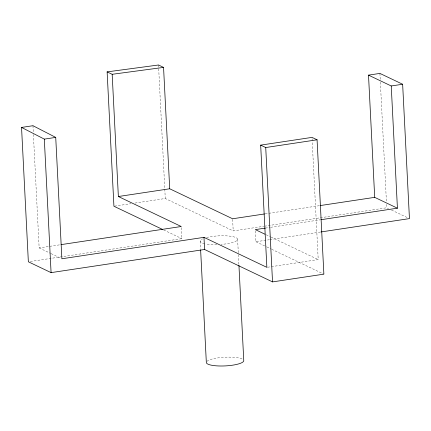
<?xml version="1.0" encoding="UTF-8"?>
<svg xmlns="http://www.w3.org/2000/svg" width="431" height="431" viewBox="0 0 431 431"><rect width="100%" height="100%" fill="white"/><g stroke="black" fill="none" stroke-linecap="round" stroke-linejoin="round"><path stroke-width="0.32" stroke-dasharray="2.15 1.62" d="M114.587 206.142L131.046 203.664M134.995 203.066L165.272 198.502L233.214 230.908L263.783 226.302M33.402 134.44L39.151 247.933L60.399 244.727M265.135 213.868L319.587 205.657M30.348 261.488L181.866 238.65L181.284 227.148M264.451 226.2L386.726 207.769L388.52 208.626M265.286 228.107L269.93 227.406M270.598 227.309L320.4 219.799M255.389 230.887L255.939 241.748L269.23 239.744M269.892 239.641L320.4 232.029M267.527 267.247L270.819 266.751M271.476 266.654L318.213 259.607L312.227 141.416M391.51 210.048L408.254 218.038M266.207 234.803L270.442 236.824M271.045 237.109L318.213 259.607M255.939 241.748L266.25 246.667M266.859 246.958L271.104 248.983M271.708 249.269L323.875 274.154M163.672 229.971L181.866 238.65M39.151 247.933L50.513 253.353M51.111 253.638L60.679 258.201M379.921 73.41L380.228 79.455M380.363 82.143L386.418 201.724M386.553 204.407L386.726 207.769M312.087 138.728L312.189 140.743M237.616 239.21L238.365 253.961M238.397 254.635L238.909 264.693M232.632 219.411L233.214 230.908M200.189 241.188L200.598 249.231M158.511 64.995L164.766 188.439M164.798 189.112L165.272 198.502M32.961 125.712L33.268 131.757M206.568 237.519A18.738 4.342 -2.9 0 1 235.999 237.61A18.738 4.342 -2.9 0 1 221.13 244.409M216.852 244.619A18.738 4.342 -2.9 0 1 205.953 243.957M204.612 243.693A18.738 4.342 -2.9 0 1 202.5 238.893M206.875 361.404A18.738 4.342 -2.9 0 1 224.659 357.245A18.738 4.342 -2.9 0 1 243.025 359.497"/><path stroke-width="0.65" d="M21.55 127.431L32.961 125.712L55.728 137.397L61.875 258.772L203.976 237.352L266.864 267.349L260.674 145.128L312.022 137.387L317.071 139.795L323.875 274.154L272.532 281.896L204.59 249.49L51.079 272.629L28.354 261.789L21.55 127.431L44.318 139.121L55.728 137.397M368.51 75.129L391.235 85.968L397.425 208.189L374.701 197.35L368.51 75.129L379.921 73.41L402.646 84.25L409.45 218.609L321.063 231.932M391.235 85.968L402.646 84.25M260.674 145.128L265.728 147.537L317.071 139.795M162.455 229.389L113.929 206.244L107.125 71.885L112.173 74.294L118.363 196.514L169.712 188.773L232.6 218.77L264.472 213.965M61.062 244.63L181.252 226.512L118.363 196.514M320.249 205.56L374.701 197.35M265.286 228.107L255.324 229.61L265 234.227M321.063 219.702L397.425 208.189M107.125 71.885L158.511 64.995L163.559 67.403L169.712 188.773M112.173 74.294L163.559 67.403M265.728 147.537L272.532 281.896M238.941 265.361L243.763 360.58A18.738 4.342 -2.9 0 1 225.445 365.897A18.738 4.342 -2.9 0 1 206.341 362.557L200.63 249.905M203.976 237.352L204.59 249.49M44.318 139.121L51.079 272.629"/></g></svg>
